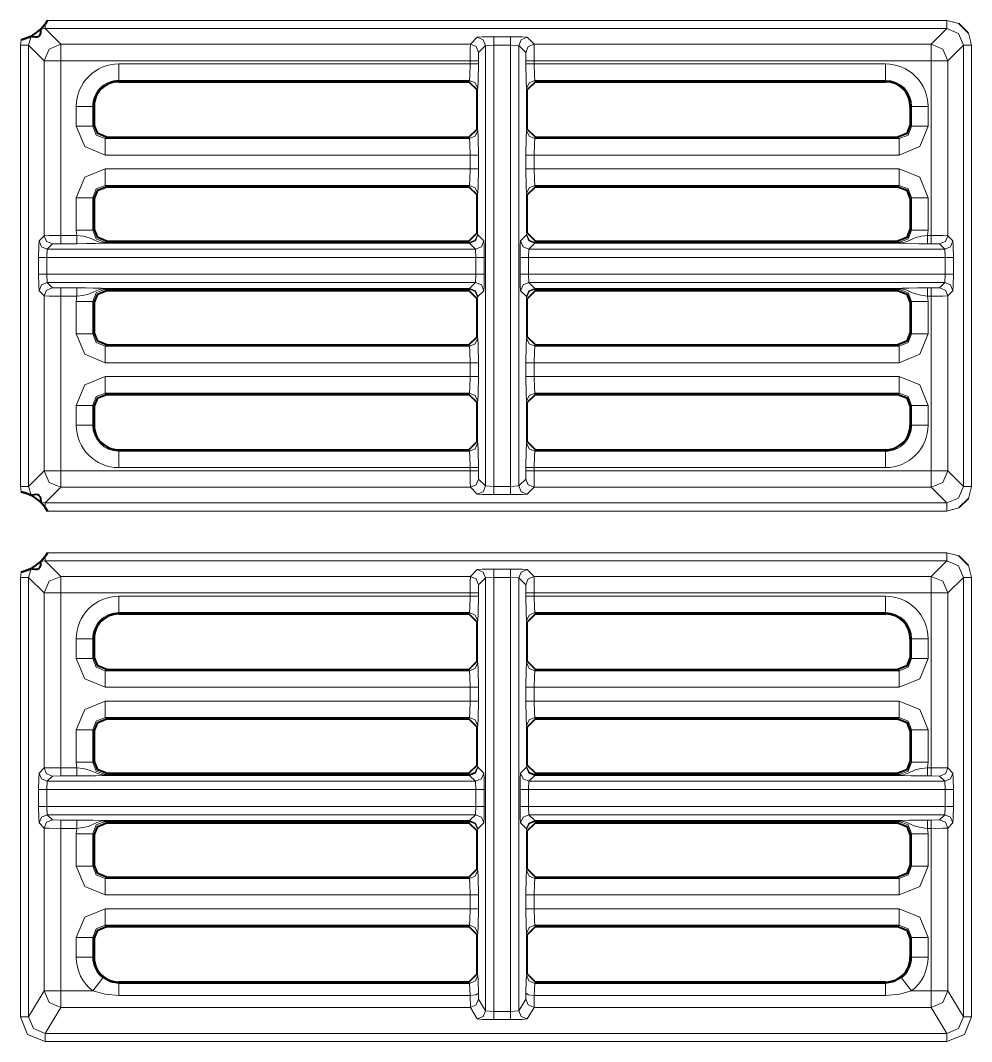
# Model space of a CAD drawing. Header units: millimetres. Extents: x 0 to 2941, y -405 to 1422.
# Drawn here: x 344.6 to 402.3, y 851.2 to 913.2 of the extents above; entities that cross this region are included whole.
import ezdxf

# ---------------------------------------------------------------- set-up
doc = ezdxf.new("R2010")
doc.units = ezdxf.units.MM
doc.layers.add('FINE', color=9, linetype='Continuous')
doc.layers.add('OUTLINE', color=7, linetype='Continuous')

msp = doc.modelspace()

# ---------------------------------------------------------------- linework, layer by layer
at = {"layer": 'FINE', "lineweight": 9}
for p, q in [((400.804, 913.177), (346.224, 913.177)), ((401.531, 912.989), (400.804, 913.177)), ((345.079, 911.678), (345.237, 912.217)), ((345.824, 912.644), (346.079, 912.677)), ((346.079, 912.677), (400.804, 912.677)), ((347.023, 911.734), (346.079, 912.677)), ((372.304, 912.154), (371.884, 911.734)), ((374.33, 912.179), (373.304, 912.179)), ((400.804, 912.677), (399.86, 911.734)), ((344.615, 912.001), (344.58, 911.678)), ((344.58, 911.678), (344.58, 884.903)), ((345.079, 911.678), (346.023, 910.734)), ((371.884, 911.734), (347.023, 911.734)), ((372.384, 911.234), (372.804, 911.654)), ((372.804, 911.654), (373.304, 911.679)), ((372.804, 911.654), (372.804, 884.927)), ((373.304, 884.902), (373.304, 911.679)), ((373.304, 911.679), (374.33, 911.679)), ((374.33, 911.679), (374.33, 884.902)), ((374.33, 911.679), (374.829, 911.654)), ((374.829, 911.654), (375.249, 911.234)), ((372.371, 910.734), (372.384, 911.234)), ((375.249, 911.234), (375.262, 910.734)), ((346.023, 910.734), (346.023, 900.115)), ((371.871, 910.538), (350.548, 910.538)), ((371.871, 910.734), (371.871, 910.538)), ((372.371, 910.538), (372.371, 910.734)), ((375.262, 910.734), (375.262, 910.538)), ((397.085, 910.538), (375.762, 910.538)), ((399.86, 910.734), (399.86, 900.128)), ((350.548, 909.54), (371.834, 909.54)), ((350.548, 909.458), (350.548, 909.54)), ((371.834, 909.54), (371.793, 909.458)), ((372.293, 908.958), (372.334, 909.041)), ((375.299, 909.041), (375.34, 908.958)), ((397.085, 909.54), (397.085, 909.458)), ((347.969, 907.959), (347.969, 906.755)), ((348.967, 907.959), (349.048, 907.959)), ((348.967, 906.755), (348.967, 907.959)), ((398.585, 907.959), (398.666, 907.959)), ((398.666, 907.959), (398.666, 906.755)), ((399.665, 906.755), (399.665, 907.959)), ((349.048, 906.836), (348.967, 906.755)), ((372.334, 906.505), (372.293, 906.588)), ((398.666, 906.755), (398.585, 906.836)), ((371.793, 906.088), (371.834, 906.006)), ((397.836, 906.088), (397.917, 906.006)), ((349.716, 905.007), (371.871, 905.007)), ((371.871, 905.007), (371.871, 904.167)), ((375.262, 905.007), (375.262, 904.167)), ((375.762, 905.007), (397.917, 905.007)), ((375.762, 904.167), (375.762, 905.007)), ((371.871, 904.167), (349.716, 904.167)), ((397.917, 904.167), (375.762, 904.167)), ((349.716, 903.169), (371.834, 903.169)), ((349.798, 903.088), (349.716, 903.169)), ((371.834, 903.169), (371.793, 903.088)), ((397.917, 903.169), (397.836, 903.088)), ((347.969, 902.42), (347.969, 900.455)), ((375.299, 902.669), (375.34, 902.588)), ((398.585, 902.339), (398.666, 902.42)), ((398.666, 902.42), (398.666, 900.455)), ((399.665, 900.455), (399.665, 902.42)), ((347.969, 900.455), (347.999, 900.128)), ((398.666, 900.455), (398.585, 900.536)), ((399.634, 900.128), (399.665, 900.455)), ((347.999, 900.128), (347.023, 900.128)), ((349.716, 899.706), (349.798, 899.787)), ((372.334, 900.205), (372.293, 900.288)), ((375.291, 900.157), (374.934, 899.8)), ((375.299, 900.205), (375.291, 900.157)), ((375.34, 900.288), (375.299, 900.205)), ((397.836, 899.787), (397.917, 899.706)), ((399.86, 900.128), (399.634, 900.128)), ((401.175, 899.8), (400.86, 900.115)), ((346.182, 898.8), (346.208, 899.3)), ((346.523, 899.615), (347.023, 899.628)), ((347.023, 899.628), (347.999, 899.628)), ((371.842, 899.674), (349.716, 899.674)), ((349.716, 899.657), (371.842, 899.657)), ((371.834, 899.706), (371.842, 899.674)), ((371.842, 899.657), (372.199, 899.3)), ((375.408, 898.8), (375.434, 899.3)), ((375.434, 899.3), (375.791, 899.657)), ((400.675, 899.3), (375.434, 899.3)), ((375.791, 899.657), (397.917, 899.657)), ((399.634, 899.628), (399.86, 899.628)), ((399.86, 899.628), (400.36, 899.615)), ((400.36, 899.615), (400.675, 899.3)), ((346.182, 898.8), (372.225, 898.8)), ((346.182, 897.774), (346.182, 898.8)), ((374.909, 898.8), (374.909, 897.774)), ((375.408, 898.8), (400.701, 898.8)), ((375.408, 897.774), (375.408, 898.8)), ((401.201, 897.774), (401.201, 898.8)), ((372.225, 897.774), (346.182, 897.774)), ((346.208, 897.275), (346.182, 897.774)), ((346.208, 897.275), (372.199, 897.275)), ((346.523, 896.959), (346.208, 897.275)), ((372.199, 897.275), (371.842, 896.917)), ((372.225, 897.774), (372.199, 897.275)), ((400.701, 897.774), (375.408, 897.774)), ((375.434, 897.275), (375.408, 897.774)), ((375.434, 897.275), (400.675, 897.275)), ((375.791, 896.917), (375.434, 897.275)), ((400.675, 897.275), (400.36, 896.959)), ((345.708, 896.775), (346.023, 896.459)), ((347.023, 896.946), (346.523, 896.959)), ((347.999, 896.946), (347.023, 896.946)), ((371.842, 896.917), (349.716, 896.917)), ((349.716, 896.901), (371.842, 896.901)), ((371.842, 896.901), (371.834, 896.869)), ((372.342, 896.417), (372.699, 896.775)), ((374.934, 896.775), (375.291, 896.417)), ((397.917, 896.917), (375.791, 896.917)), ((375.791, 896.901), (397.917, 896.901)), ((375.799, 896.869), (375.791, 896.901)), ((375.84, 896.787), (375.799, 896.869)), ((375.799, 896.869), (397.917, 896.869)), ((397.917, 896.869), (397.836, 896.787)), ((399.86, 896.946), (399.634, 896.946)), ((400.36, 896.959), (399.86, 896.946)), ((400.86, 896.459), (401.175, 896.775)), ((346.023, 896.459), (346.023, 885.847)), ((348.967, 896.12), (349.048, 896.039)), ((348.967, 894.155), (348.967, 896.12)), ((372.293, 896.288), (372.334, 896.369)), ((372.334, 896.369), (372.342, 896.417)), ((375.291, 896.417), (375.299, 896.369)), ((375.299, 896.369), (375.34, 896.288)), ((398.585, 896.039), (398.666, 896.12)), ((398.666, 896.12), (398.666, 894.155)), ((399.634, 896.447), (399.86, 896.447)), ((399.665, 896.12), (399.634, 896.447)), ((399.665, 894.155), (399.665, 896.12)), ((399.86, 896.447), (399.86, 885.847)), ((400.86, 885.847), (400.86, 896.459)), ((349.048, 894.236), (348.967, 894.155)), ((398.666, 894.155), (398.585, 894.236)), ((372.334, 893.905), (372.293, 893.987)), ((349.716, 893.406), (349.798, 893.487)), ((371.834, 893.406), (349.716, 893.406)), ((371.793, 893.487), (371.834, 893.406)), ((375.799, 893.406), (375.84, 893.487)), ((397.917, 893.406), (375.799, 893.406)), ((397.836, 893.487), (397.917, 893.406)), ((349.716, 892.408), (371.871, 892.408)), ((371.871, 892.408), (371.871, 891.567)), ((372.371, 891.567), (372.371, 892.408)), ((375.762, 892.408), (397.917, 892.408)), ((375.762, 891.567), (375.762, 892.408)), ((371.871, 891.567), (349.716, 891.567)), ((397.917, 891.567), (375.762, 891.567)), ((349.716, 890.569), (371.834, 890.569)), ((349.798, 890.487), (349.716, 890.569)), ((371.834, 890.569), (371.793, 890.487)), ((375.799, 890.569), (397.917, 890.569)), ((375.84, 890.487), (375.799, 890.569)), ((397.917, 890.569), (397.836, 890.487)), ((347.969, 889.82), (347.969, 888.622)), ((348.967, 889.82), (349.048, 889.738)), ((348.967, 888.622), (348.967, 889.82)), ((372.293, 889.988), (372.334, 890.069)), ((375.299, 890.069), (375.34, 889.988)), ((398.585, 889.738), (398.666, 889.82)), ((398.666, 889.82), (398.666, 888.622)), ((399.665, 888.622), (399.665, 889.82)), ((349.048, 888.622), (348.967, 888.622)), ((398.666, 888.622), (398.585, 888.622)), ((372.334, 887.54), (372.293, 887.622)), ((375.34, 887.622), (375.299, 887.54)), ((350.548, 887.041), (350.548, 887.122)), ((375.799, 887.041), (375.84, 887.122)), ((397.085, 887.041), (375.799, 887.041)), ((397.085, 887.122), (397.085, 887.041)), ((372.371, 885.847), (372.371, 886.042)), ((372.384, 885.347), (372.371, 885.847)), ((375.262, 885.847), (375.249, 885.347)), ((375.262, 886.042), (375.262, 885.847)), ((375.762, 886.042), (397.085, 886.042)), ((375.762, 885.847), (375.762, 886.042)), ((399.86, 885.847), (375.762, 885.847)), ((344.58, 884.903), (344.615, 884.58)), ((345.237, 884.364), (345.079, 884.903)), ((346.079, 883.903), (347.023, 884.847)), ((347.023, 884.847), (371.884, 884.847)), ((371.884, 884.847), (372.304, 884.427)), ((372.804, 884.927), (372.384, 885.347)), ((373.304, 884.902), (372.804, 884.927)), ((374.33, 884.902), (373.304, 884.902)), ((374.829, 884.927), (374.33, 884.902)), ((375.329, 884.427), (375.749, 884.847)), ((375.749, 884.847), (399.86, 884.847)), ((399.86, 884.847), (400.804, 883.903)), ((402.116, 884.176), (402.303, 884.903)), ((346.079, 883.903), (345.824, 883.936)), ((400.804, 883.903), (346.079, 883.903)), ((346.224, 883.404), (400.804, 883.404)), ((400.804, 883.404), (401.531, 883.592)), ((400.804, 880.877), (346.224, 880.877)), ((401.531, 880.689), (400.804, 880.877)), ((345.079, 879.378), (345.237, 879.917)), ((345.824, 880.345), (346.079, 880.377)), ((346.079, 880.377), (400.804, 880.377)), ((402.303, 879.378), (402.116, 880.105)), ((344.615, 879.701), (344.58, 879.378)), ((344.58, 879.378), (344.58, 852.713)), ((345.079, 879.378), (346.023, 878.434)), ((345.079, 852.713), (345.079, 879.378)), ((372.304, 879.854), (371.884, 879.434)), ((372.384, 878.934), (372.804, 879.354)), ((372.804, 879.354), (373.304, 879.379)), ((374.33, 879.879), (373.304, 879.879)), ((373.304, 853.044), (373.304, 879.379)), ((373.304, 879.379), (374.33, 879.379)), ((374.33, 879.379), (374.33, 853.044)), ((374.33, 879.379), (374.829, 879.354)), ((374.829, 853.086), (374.829, 879.354)), ((402.303, 852.713), (402.303, 879.378)), ((372.371, 878.434), (372.384, 878.934)), ((346.023, 878.434), (346.023, 867.821)), ((371.871, 878.434), (371.871, 878.238)), ((372.371, 878.238), (372.371, 878.434)), ((375.262, 878.434), (375.262, 878.238)), ((397.085, 878.238), (375.762, 878.238)), ((400.86, 867.821), (400.86, 878.434)), ((350.548, 877.24), (371.834, 877.24)), ((350.548, 877.159), (350.548, 877.24)), ((371.834, 877.24), (371.793, 877.159)), ((375.799, 877.24), (397.085, 877.24)), ((375.84, 877.159), (375.799, 877.24)), ((397.085, 877.24), (397.085, 877.159)), ((372.293, 876.658), (372.334, 876.74)), ((375.299, 876.74), (375.34, 876.658)), ((347.969, 875.659), (347.969, 874.46)), ((348.967, 875.659), (349.048, 875.659)), ((348.967, 874.46), (348.967, 875.659)), ((398.585, 875.659), (398.666, 875.659)), ((398.666, 875.659), (398.666, 874.46)), ((399.665, 874.46), (399.665, 875.659)), ((349.048, 874.542), (348.967, 874.46)), ((398.666, 874.46), (398.585, 874.542)), ((349.716, 873.711), (349.798, 873.793)), ((371.834, 873.711), (349.716, 873.711)), ((371.793, 873.793), (371.834, 873.711)), ((372.334, 874.211), (372.293, 874.293)), ((375.34, 874.293), (375.299, 874.211)), ((375.799, 873.711), (375.84, 873.793)), ((397.917, 873.711), (375.799, 873.711)), ((397.836, 873.793), (397.917, 873.711)), ((372.371, 871.873), (372.371, 872.713)), ((375.262, 872.713), (375.262, 871.873)), ((375.762, 872.713), (397.917, 872.713)), ((375.762, 871.873), (375.762, 872.713)), ((397.917, 871.873), (375.762, 871.873)), ((349.716, 870.874), (371.834, 870.874)), ((349.798, 870.793), (349.716, 870.874)), ((371.834, 870.874), (371.793, 870.793)), ((375.799, 870.874), (397.917, 870.874)), ((375.84, 870.793), (375.799, 870.874)), ((397.917, 870.874), (397.836, 870.793)), ((372.293, 870.293), (372.334, 870.375)), ((375.299, 870.375), (375.34, 870.293)), ((399.634, 867.833), (399.665, 868.16)), ((346.023, 867.821), (345.708, 867.505)), ((347.999, 867.833), (347.023, 867.833)), ((372.334, 867.911), (372.293, 867.993)), ((372.342, 867.862), (372.334, 867.911)), ((372.699, 867.505), (372.342, 867.862)), ((375.299, 867.911), (375.291, 867.862)), ((375.34, 867.993), (375.299, 867.911)), ((401.175, 867.505), (400.86, 867.821)), ((346.182, 866.506), (346.208, 867.005)), ((346.208, 867.005), (346.523, 867.321)), ((372.199, 867.005), (346.208, 867.005)), ((346.523, 867.321), (347.023, 867.333)), ((347.023, 867.333), (347.999, 867.333)), ((349.716, 867.411), (349.798, 867.493)), ((371.842, 867.379), (349.716, 867.379)), ((349.716, 867.363), (371.842, 867.363)), ((371.834, 867.411), (371.842, 867.379)), ((371.842, 867.363), (372.199, 867.005)), ((372.199, 867.005), (372.225, 866.506)), ((375.408, 866.506), (375.434, 867.005)), ((400.675, 867.005), (375.434, 867.005)), ((375.791, 867.379), (375.799, 867.411)), ((375.799, 867.411), (375.84, 867.493)), ((397.917, 867.411), (375.799, 867.411)), ((397.836, 867.493), (397.917, 867.411)), ((400.36, 867.321), (400.675, 867.005)), ((400.675, 867.005), (400.701, 866.506)), ((345.682, 866.506), (345.682, 865.48)), ((346.182, 866.506), (372.225, 866.506)), ((346.182, 865.48), (346.182, 866.506)), ((372.225, 866.506), (372.225, 865.48)), ((372.725, 865.48), (372.725, 866.506)), ((375.408, 866.506), (400.701, 866.506)), ((375.408, 865.48), (375.408, 866.506)), ((400.701, 866.506), (400.701, 865.48)), ((401.201, 865.48), (401.201, 866.506)), ((372.225, 865.48), (346.182, 865.48)), ((346.208, 864.98), (346.182, 865.48)), ((372.225, 865.48), (372.199, 864.98)), ((400.701, 865.48), (375.408, 865.48)), ((375.434, 864.98), (375.408, 865.48)), ((400.701, 865.48), (400.675, 864.98)), ((345.708, 864.48), (346.023, 864.165)), ((346.208, 864.98), (372.199, 864.98)), ((346.523, 864.665), (346.208, 864.98)), ((347.023, 864.652), (346.523, 864.665)), ((347.999, 864.652), (347.023, 864.652)), ((371.842, 864.623), (349.716, 864.623)), ((349.716, 864.606), (371.842, 864.606)), ((349.716, 864.574), (371.834, 864.574)), ((349.798, 864.493), (349.716, 864.574)), ((371.834, 864.574), (371.793, 864.493)), ((371.842, 864.606), (371.834, 864.574)), ((372.199, 864.98), (371.842, 864.623)), ((375.434, 864.98), (400.675, 864.98)), ((375.791, 864.623), (375.434, 864.98)), ((397.917, 864.623), (375.791, 864.623)), ((375.791, 864.606), (397.917, 864.606)), ((375.799, 864.574), (375.791, 864.606)), ((397.917, 864.574), (397.836, 864.493)), ((399.86, 864.652), (399.634, 864.652)), ((400.36, 864.665), (399.86, 864.652)), ((400.675, 864.98), (400.36, 864.665)), ((400.86, 864.165), (401.175, 864.48)), ((346.023, 864.165), (346.023, 854.286)), ((347.023, 854.286), (347.023, 864.152)), ((347.023, 864.152), (347.999, 864.152)), ((347.999, 864.152), (347.969, 863.825)), ((347.969, 863.825), (347.969, 861.86)), ((348.967, 863.825), (349.048, 863.744)), ((348.967, 861.86), (348.967, 863.825)), ((372.293, 863.993), (372.334, 864.075)), ((372.334, 864.075), (372.342, 864.123)), ((375.299, 864.075), (375.34, 863.993)), ((398.585, 863.744), (398.666, 863.825)), ((398.666, 863.825), (398.666, 861.86)), ((399.634, 864.152), (399.86, 864.152)), ((399.665, 863.825), (399.634, 864.152)), ((399.665, 861.86), (399.665, 863.825)), ((399.86, 864.152), (399.86, 854.286)), ((400.86, 854.286), (400.86, 864.165)), ((349.048, 861.942), (348.967, 861.86)), ((398.666, 861.86), (398.585, 861.942)), ((372.334, 861.611), (372.293, 861.693)), ((375.34, 861.693), (375.299, 861.611)), ((371.793, 861.193), (371.834, 861.111)), ((397.836, 861.193), (397.917, 861.111)), ((349.716, 860.113), (371.871, 860.113)), ((375.262, 860.113), (375.262, 859.273)), ((375.762, 860.113), (397.917, 860.113)), ((375.762, 859.273), (375.762, 860.113)), ((397.917, 859.273), (375.762, 859.273)), ((349.716, 858.274), (371.834, 858.274)), ((349.798, 858.193), (349.716, 858.274)), ((371.834, 858.274), (371.793, 858.193)), ((375.799, 858.274), (397.917, 858.274)), ((375.84, 858.193), (375.799, 858.274)), ((397.917, 858.274), (397.836, 858.193)), ((375.299, 857.775), (375.34, 857.693)), ((348.967, 857.525), (349.048, 857.444)), ((348.967, 856.328), (348.967, 857.525)), ((399.665, 856.328), (399.665, 857.525)), ((349.048, 856.328), (348.967, 856.328)), ((372.336, 855.242), (372.293, 855.328)), ((375.34, 855.328), (375.297, 855.242)), ((350.548, 854.742), (350.548, 854.828)), ((371.836, 854.742), (371.872, 854.015)), ((375.761, 854.015), (375.797, 854.742)), ((375.797, 854.742), (375.84, 854.828)), ((397.085, 854.742), (375.797, 854.742)), ((397.085, 854.828), (397.085, 854.742)), ((346.023, 854.286), (345.079, 852.713)), ((348.971, 854.286), (347.023, 854.286)), ((350.548, 854.015), (371.872, 854.015)), ((371.872, 854.015), (371.884, 853.287)), ((375.262, 854.151), (375.25, 853.787)), ((375.749, 853.287), (375.761, 854.015)), ((399.86, 854.286), (398.662, 854.286)), ((401.804, 852.713), (400.86, 854.286)), ((347.023, 853.287), (371.884, 853.287)), ((375.25, 853.787), (374.829, 853.086)), ((399.86, 853.287), (400.805, 851.713)), ((373.304, 853.044), (372.804, 853.086)), ((374.33, 853.044), (373.304, 853.044)), ((374.829, 853.086), (374.33, 853.044)), ((346.078, 851.213), (400.805, 851.213))]:
    msp.add_line(p, q, dxfattribs=at)
for points in [[(346.079, 912.955), (346.079, 912.756), (346.079, 912.677)], [(400.804, 913.177), (400.804, 912.828), (400.804, 912.677)], [(373.304, 912.179), (372.606, 912.172), (372.304, 912.154)], [(372.804, 911.654), (372.657, 912.007), (372.304, 912.154)], [(373.304, 911.679), (373.304, 912.028), (373.304, 912.179)], [(374.33, 911.679), (374.33, 912.028), (374.33, 912.179)], [(375.329, 912.154), (375.027, 912.172), (374.33, 912.179)], [(374.829, 911.654), (374.976, 912.007), (375.329, 912.154)], [(399.86, 911.734), (375.749, 911.734), (375.329, 912.154)], [(400.804, 912.677), (401.511, 912.385), (401.804, 911.678)], [(402.303, 884.903), (402.303, 911.678), (402.116, 912.405)], [(344.58, 911.678), (344.928, 911.678), (345.079, 911.678)], [(346.023, 885.847), (345.079, 884.903), (345.079, 911.678)], [(347.023, 911.734), (346.316, 911.441), (346.023, 910.734)], [(347.023, 911.734), (347.023, 911.432), (347.023, 910.734)], [(371.884, 911.734), (371.875, 911.432), (371.871, 910.734)], [(372.384, 911.234), (372.237, 911.587), (371.884, 911.734)], [(375.249, 885.347), (374.829, 884.927), (374.829, 911.654)], [(375.249, 911.234), (375.396, 911.587), (375.749, 911.734)], [(375.762, 910.734), (375.758, 911.432), (375.749, 911.734)], [(399.86, 911.734), (399.86, 911.432), (399.86, 910.734), (400.558, 910.734), (400.86, 910.734)], [(400.86, 910.734), (400.567, 911.441), (399.86, 911.734)], [(401.804, 911.678), (401.804, 884.903), (400.86, 885.847)], [(400.86, 900.115), (400.86, 910.734), (401.804, 911.678)], [(401.804, 911.678), (401.954, 911.678), (402.303, 911.678)], [(346.023, 910.734), (346.325, 910.734), (347.023, 910.734)], [(347.023, 900.128), (347.023, 910.734), (371.871, 910.734)], [(350.548, 910.538), (350.548, 909.85), (350.548, 909.54)], [(371.871, 910.538), (371.86, 909.85), (371.834, 909.54)], [(372.371, 910.734), (372.22, 910.734), (371.871, 910.734)], [(372.371, 910.538), (372.22, 910.538), (371.871, 910.538)], [(372.334, 909.041), (372.36, 909.506), (372.371, 910.538)], [(375.262, 910.734), (375.413, 910.734), (375.762, 910.734)], [(375.762, 910.538), (375.413, 910.538), (375.262, 910.538)], [(375.262, 910.538), (375.273, 909.506), (375.299, 909.041)], [(375.762, 910.538), (375.762, 910.734), (399.86, 910.734)], [(375.799, 909.54), (375.773, 909.85), (375.762, 910.538)], [(397.085, 910.538), (397.085, 909.85), (397.085, 909.54)], [(372.334, 909.041), (372.187, 909.393), (371.834, 909.54)], [(375.799, 909.54), (375.446, 909.393), (375.299, 909.041)], [(375.84, 909.458), (375.799, 909.54), (397.085, 909.54)], [(347.969, 907.959), (348.657, 907.959), (348.967, 907.959)], [(398.666, 907.959), (398.976, 907.959), (399.665, 907.959)], [(347.969, 906.755), (348.657, 906.755), (348.967, 906.755)], [(347.969, 906.755), (348.48, 905.519), (349.716, 905.007)], [(349.716, 906.006), (349.185, 906.224), (348.967, 906.755)], [(375.34, 906.588), (375.299, 906.505), (375.273, 906.04), (375.262, 905.007)], [(398.666, 906.755), (398.448, 906.224), (397.917, 906.006)], [(397.917, 905.007), (399.153, 905.519), (399.665, 906.755)], [(398.666, 906.755), (398.976, 906.755), (399.665, 906.755)], [(371.834, 906.006), (349.716, 906.006), (349.798, 906.088)], [(349.716, 906.006), (349.716, 905.696), (349.716, 905.007)], [(371.834, 906.006), (372.187, 906.153), (372.334, 906.505)], [(371.834, 906.006), (371.86, 905.696), (371.871, 905.007)], [(372.371, 904.167), (372.371, 905.007), (372.36, 906.04), (372.334, 906.505)], [(375.299, 906.505), (375.446, 906.153), (375.799, 906.006)], [(375.762, 905.007), (375.773, 905.696), (375.799, 906.006)], [(397.917, 906.006), (375.799, 906.006), (375.84, 906.088)], [(397.917, 906.006), (397.917, 905.696), (397.917, 905.007)], [(371.871, 905.007), (372.22, 905.007), (372.371, 905.007)], [(375.262, 905.007), (375.413, 905.007), (375.762, 905.007)], [(349.716, 904.167), (348.48, 903.656), (347.969, 902.42)], [(349.716, 904.167), (349.716, 903.479), (349.716, 903.169)], [(371.871, 904.167), (371.86, 903.479), (371.834, 903.169)], [(371.871, 904.167), (372.22, 904.167), (372.371, 904.167)], [(372.293, 902.588), (372.334, 902.669), (372.36, 903.135), (372.371, 904.167)], [(375.262, 904.167), (375.413, 904.167), (375.762, 904.167)], [(375.262, 904.167), (375.273, 903.135), (375.299, 902.669)], [(375.799, 903.169), (375.773, 903.479), (375.762, 904.167)], [(397.917, 904.167), (397.917, 903.479), (397.917, 903.169)], [(399.665, 902.42), (399.153, 903.656), (397.917, 904.167)], [(348.967, 902.42), (349.185, 902.951), (349.716, 903.169)], [(371.834, 903.169), (372.187, 903.022), (372.334, 902.669)], [(375.299, 902.669), (375.446, 903.022), (375.799, 903.169)], [(375.84, 903.088), (375.799, 903.169), (397.917, 903.169)], [(397.917, 903.169), (398.448, 902.951), (398.666, 902.42)], [(348.967, 902.42), (348.657, 902.42), (347.969, 902.42)], [(349.048, 900.536), (348.967, 900.455), (348.967, 902.42), (349.048, 902.339)], [(399.665, 902.42), (398.976, 902.42), (398.666, 902.42)], [(348.967, 900.455), (348.657, 900.455), (347.969, 900.455)], [(349.716, 899.706), (349.185, 899.924), (348.967, 900.455)], [(398.666, 900.455), (398.448, 899.924), (397.917, 899.706)], [(399.665, 900.455), (398.976, 900.455), (398.666, 900.455)], [(346.023, 900.115), (345.708, 899.8), (345.69, 899.498), (345.682, 898.8)], [(346.208, 899.3), (345.854, 899.447), (345.708, 899.8)], [(347.023, 900.128), (346.325, 900.124), (346.023, 900.115)], [(346.523, 899.615), (346.17, 899.762), (346.023, 900.115)], [(347.023, 899.628), (347.023, 899.779), (347.023, 900.128)], [(347.999, 899.628), (347.999, 899.779), (347.999, 900.128)], [(349.716, 899.674), (349.646, 899.676), (349.559, 899.685), (349.32, 899.745), (348.82, 899.967), (348.406, 900.078), (347.999, 900.128)], [(371.793, 899.787), (371.834, 899.706), (349.716, 899.706)], [(372.334, 900.205), (372.187, 899.853), (371.834, 899.706)], [(372.342, 900.157), (372.195, 899.804), (371.842, 899.657)], [(372.342, 900.157), (372.194, 899.817), (371.842, 899.674)], [(372.699, 899.8), (372.553, 899.447), (372.199, 899.3)], [(372.699, 899.8), (372.342, 900.157), (372.334, 900.205)], [(372.725, 897.774), (372.725, 898.8), (372.717, 899.498), (372.699, 899.8)], [(374.934, 899.8), (374.916, 899.498), (374.909, 898.8)], [(375.434, 899.3), (375.081, 899.447), (374.934, 899.8)], [(375.791, 899.657), (375.438, 899.804), (375.291, 900.157)], [(375.791, 899.674), (375.439, 899.817), (375.291, 900.157)], [(375.799, 899.706), (375.446, 899.853), (375.299, 900.205)], [(397.917, 899.706), (375.799, 899.706), (375.84, 899.787)], [(399.634, 900.128), (399.27, 900.085), (398.927, 900.007), (398.409, 899.782), (398.272, 899.731), (398.166, 899.702), (398.02, 899.679), (397.95, 899.674), (397.917, 899.674)], [(399.634, 900.128), (399.634, 899.779), (399.634, 899.628)], [(399.86, 900.128), (399.86, 899.779), (399.86, 899.628)], [(400.86, 900.115), (400.558, 900.124), (399.86, 900.128)], [(400.86, 900.115), (400.713, 899.762), (400.36, 899.615)], [(401.175, 899.8), (401.029, 899.447), (400.675, 899.3)], [(401.201, 898.8), (401.193, 899.498), (401.175, 899.8)], [(372.199, 899.3), (346.208, 899.3), (346.523, 899.615)], [(347.999, 899.628), (348.591, 899.631), (349.139, 899.641), (349.547, 899.654), (349.655, 899.657), (349.689, 899.657), (349.716, 899.657)], [(349.716, 899.706), (349.716, 899.695), (349.716, 899.674)], [(349.716, 899.657), (349.716, 899.662), (349.716, 899.674)], [(371.842, 899.674), (371.842, 899.662), (371.842, 899.657)], [(372.199, 899.3), (372.225, 898.8), (372.225, 897.774)], [(397.917, 899.706), (397.917, 899.695), (397.917, 899.674), (375.791, 899.674), (375.799, 899.706)], [(375.791, 899.657), (375.791, 899.662), (375.791, 899.674)], [(397.917, 899.674), (397.917, 899.662), (397.917, 899.657)], [(397.917, 899.657), (397.93, 899.657), (397.957, 899.657), (398.016, 899.656), (398.065, 899.654), (398.14, 899.652), (398.633, 899.637), (399.104, 899.63), (399.634, 899.628)], [(400.675, 899.3), (400.701, 898.8), (400.701, 897.774), (400.675, 897.275)], [(346.182, 898.8), (345.833, 898.8), (345.682, 898.8)], [(345.682, 898.8), (345.682, 897.774), (345.69, 897.077), (345.708, 896.775)], [(372.725, 898.8), (372.574, 898.8), (372.225, 898.8)], [(375.408, 898.8), (375.06, 898.8), (374.909, 898.8)], [(401.201, 898.8), (401.05, 898.8), (400.701, 898.8)], [(346.182, 897.774), (345.833, 897.774), (345.682, 897.774)], [(346.208, 897.275), (345.854, 897.128), (345.708, 896.775)], [(372.699, 896.775), (372.553, 897.128), (372.199, 897.275)], [(372.725, 897.774), (372.574, 897.774), (372.225, 897.774)], [(372.699, 896.775), (372.717, 897.077), (372.725, 897.774)], [(375.408, 897.774), (375.06, 897.774), (374.909, 897.774)], [(374.909, 897.774), (374.916, 897.077), (374.934, 896.775)], [(375.434, 897.275), (375.081, 897.128), (374.934, 896.775)], [(401.175, 896.775), (401.029, 897.128), (400.675, 897.275)], [(401.201, 897.774), (401.05, 897.774), (400.701, 897.774)], [(401.175, 896.775), (401.193, 897.077), (401.201, 897.774)], [(346.523, 896.959), (346.17, 896.813), (346.023, 896.459)], [(347.023, 896.946), (347.023, 896.796), (347.023, 896.447)], [(347.999, 896.946), (347.999, 896.796), (347.999, 896.447)], [(349.716, 896.917), (349.704, 896.917), (349.676, 896.918), (349.617, 896.919), (349.568, 896.92), (349.494, 896.923), (349, 896.937), (348.529, 896.944), (347.999, 896.946)], [(347.999, 896.447), (348.363, 896.49), (348.706, 896.568), (349.224, 896.792), (349.361, 896.843), (349.468, 896.873), (349.613, 896.896), (349.683, 896.9), (349.716, 896.901)], [(348.967, 896.12), (349.185, 896.651), (349.716, 896.869)], [(349.716, 896.917), (349.716, 896.913), (349.716, 896.901)], [(349.716, 896.901), (349.716, 896.879), (349.716, 896.869)], [(349.798, 896.787), (349.716, 896.869), (371.834, 896.869), (371.793, 896.787)], [(372.334, 896.369), (372.187, 896.722), (371.834, 896.869)], [(372.342, 896.417), (372.195, 896.771), (371.842, 896.917)], [(371.842, 896.917), (371.842, 896.913), (371.842, 896.901)], [(372.342, 896.417), (372.194, 896.758), (371.842, 896.901)], [(375.791, 896.917), (375.438, 896.771), (375.291, 896.417)], [(375.791, 896.901), (375.439, 896.758), (375.291, 896.417)], [(375.799, 896.869), (375.446, 896.722), (375.299, 896.369)], [(375.791, 896.901), (375.791, 896.913), (375.791, 896.917)], [(399.634, 896.946), (399.042, 896.944), (398.494, 896.934), (398.086, 896.921), (397.978, 896.918), (397.944, 896.917), (397.917, 896.917)], [(397.917, 896.901), (397.917, 896.913), (397.917, 896.917)], [(397.917, 896.901), (397.988, 896.899), (398.074, 896.89), (398.314, 896.83), (398.813, 896.608), (399.227, 896.497), (399.634, 896.447)], [(397.917, 896.901), (397.917, 896.879), (397.917, 896.869)], [(397.917, 896.869), (398.448, 896.651), (398.666, 896.12)], [(399.634, 896.447), (399.634, 896.796), (399.634, 896.946)], [(399.86, 896.447), (399.86, 896.796), (399.86, 896.946)], [(400.86, 896.459), (400.713, 896.813), (400.36, 896.959)], [(346.023, 896.459), (346.325, 896.451), (347.023, 896.447)], [(347.023, 896.447), (347.999, 896.447), (347.969, 896.12)], [(371.871, 885.847), (347.023, 885.847), (347.023, 896.447)], [(348.967, 896.12), (348.657, 896.12), (347.969, 896.12)], [(347.969, 896.12), (347.969, 894.155), (348.48, 892.919), (349.716, 892.408)], [(399.665, 896.12), (398.976, 896.12), (398.666, 896.12)], [(399.86, 896.447), (400.558, 896.451), (400.86, 896.459)], [(348.967, 894.155), (348.657, 894.155), (347.969, 894.155)], [(349.716, 893.406), (349.185, 893.624), (348.967, 894.155)], [(398.666, 894.155), (398.448, 893.624), (397.917, 893.406)], [(397.917, 892.408), (399.153, 892.919), (399.665, 894.155)], [(399.665, 894.155), (398.976, 894.155), (398.666, 894.155)], [(372.334, 893.905), (372.187, 893.553), (371.834, 893.406)], [(372.371, 892.408), (372.36, 893.44), (372.334, 893.905)], [(375.34, 893.987), (375.299, 893.905), (375.273, 893.44), (375.262, 892.408)], [(375.799, 893.406), (375.446, 893.553), (375.299, 893.905)], [(349.716, 893.406), (349.716, 893.096), (349.716, 892.408)], [(371.834, 893.406), (371.86, 893.096), (371.871, 892.408)], [(375.762, 892.408), (375.773, 893.096), (375.799, 893.406)], [(397.917, 893.406), (397.917, 893.096), (397.917, 892.408)], [(372.371, 892.408), (372.22, 892.408), (371.871, 892.408)], [(375.762, 892.408), (375.413, 892.408), (375.262, 892.408)], [(375.262, 892.408), (375.262, 891.567), (375.273, 890.535), (375.299, 890.069)], [(349.716, 891.567), (348.48, 891.056), (347.969, 889.82)], [(349.716, 890.569), (349.716, 890.879), (349.716, 891.567)], [(371.871, 891.567), (371.86, 890.879), (371.834, 890.569)], [(372.371, 891.567), (372.22, 891.567), (371.871, 891.567)], [(372.334, 890.069), (372.36, 890.535), (372.371, 891.567)], [(375.762, 891.567), (375.413, 891.567), (375.262, 891.567)], [(375.799, 890.569), (375.773, 890.879), (375.762, 891.567)], [(397.917, 891.567), (397.917, 890.879), (397.917, 890.569)], [(399.665, 889.82), (399.153, 891.056), (397.917, 891.567)], [(348.967, 889.82), (349.185, 890.351), (349.716, 890.569)], [(372.334, 890.069), (372.187, 890.422), (371.834, 890.569)], [(375.799, 890.569), (375.446, 890.422), (375.299, 890.069)], [(397.917, 890.569), (398.448, 890.351), (398.666, 889.82)], [(348.967, 889.82), (348.657, 889.82), (347.969, 889.82)], [(399.665, 889.82), (398.976, 889.82), (398.666, 889.82)], [(348.967, 888.622), (348.657, 888.622), (347.969, 888.622)], [(399.665, 888.622), (398.976, 888.622), (398.666, 888.622)], [(371.834, 887.041), (372.187, 887.187), (372.334, 887.54)], [(372.371, 886.042), (372.36, 887.075), (372.334, 887.54)], [(375.299, 887.54), (375.273, 887.075), (375.262, 886.042)], [(375.299, 887.54), (375.446, 887.187), (375.799, 887.041)], [(371.793, 887.122), (371.834, 887.041), (350.548, 887.041)], [(350.548, 887.041), (350.548, 886.731), (350.548, 886.042)], [(371.834, 887.041), (371.86, 886.731), (371.871, 886.042)], [(375.762, 886.042), (375.773, 886.731), (375.799, 887.041)], [(397.085, 886.042), (397.085, 886.731), (397.085, 887.041)], [(346.023, 885.847), (346.316, 885.14), (347.023, 884.847)], [(346.023, 885.847), (346.325, 885.847), (347.023, 885.847)], [(347.023, 885.847), (347.023, 885.149), (347.023, 884.847)], [(350.548, 886.042), (371.871, 886.042), (371.871, 885.847)], [(371.871, 886.042), (372.22, 886.042), (372.371, 886.042)], [(372.371, 885.847), (372.22, 885.847), (371.871, 885.847)], [(371.871, 885.847), (371.875, 885.149), (371.884, 884.847)], [(375.262, 886.042), (375.413, 886.042), (375.762, 886.042)], [(375.262, 885.847), (375.413, 885.847), (375.762, 885.847)], [(375.749, 884.847), (375.758, 885.149), (375.762, 885.847)], [(399.86, 885.847), (399.86, 885.149), (399.86, 884.847)], [(399.86, 884.847), (400.567, 885.14), (400.86, 885.847)], [(399.86, 885.847), (400.558, 885.847), (400.86, 885.847)], [(344.58, 884.903), (344.928, 884.903), (345.079, 884.903)], [(372.384, 885.347), (372.237, 884.994), (371.884, 884.847)], [(372.804, 884.927), (372.657, 884.574), (372.304, 884.427)], [(373.304, 884.902), (373.304, 884.553), (373.304, 884.401)], [(374.33, 884.902), (374.33, 884.553), (374.33, 884.401)], [(374.829, 884.927), (374.976, 884.574), (375.329, 884.427)], [(375.249, 885.347), (375.396, 884.994), (375.749, 884.847)], [(401.804, 884.903), (401.511, 884.196), (400.804, 883.903)], [(401.804, 884.903), (401.954, 884.903), (402.303, 884.903)], [(372.304, 884.427), (372.606, 884.409), (373.304, 884.401)], [(373.304, 884.401), (374.33, 884.401), (375.027, 884.409), (375.329, 884.427)], [(346.079, 883.903), (346.079, 883.825), (346.079, 883.626)], [(400.804, 883.903), (400.804, 883.753), (400.804, 883.404)], [(346.079, 880.655), (346.079, 880.456), (346.079, 880.377)], [(400.804, 880.877), (400.804, 880.528), (400.804, 880.377)], [(371.884, 879.434), (347.023, 879.434), (346.079, 880.377)], [(400.804, 880.377), (399.86, 879.434), (375.749, 879.434)], [(400.804, 880.377), (401.511, 880.085), (401.804, 879.378)], [(344.58, 879.378), (344.928, 879.378), (345.079, 879.378)], [(347.023, 879.434), (346.316, 879.141), (346.023, 878.434)], [(347.023, 879.434), (347.023, 879.132), (347.023, 878.434)], [(371.884, 879.434), (371.875, 879.132), (371.871, 878.434)], [(372.384, 878.934), (372.237, 879.287), (371.884, 879.434)], [(373.304, 879.879), (372.606, 879.872), (372.304, 879.854)], [(372.804, 879.354), (372.657, 879.707), (372.304, 879.854)], [(372.804, 879.354), (372.804, 853.086), (372.384, 853.787), (372.372, 854.151)], [(373.304, 879.379), (373.304, 879.728), (373.304, 879.879)], [(374.33, 879.379), (374.33, 879.728), (374.33, 879.879)], [(375.749, 879.434), (375.329, 879.854), (375.027, 879.872), (374.33, 879.879)], [(374.829, 879.354), (374.976, 879.707), (375.329, 879.854)], [(374.829, 879.354), (375.249, 878.934), (375.262, 878.434)], [(375.249, 878.934), (375.396, 879.287), (375.749, 879.434)], [(375.762, 878.434), (375.758, 879.132), (375.749, 879.434)], [(399.86, 878.434), (399.86, 879.132), (399.86, 879.434)], [(400.86, 878.434), (400.567, 879.141), (399.86, 879.434)], [(400.86, 878.434), (401.804, 879.378), (401.804, 852.713)], [(401.804, 879.378), (401.954, 879.378), (402.303, 879.378)], [(346.023, 878.434), (346.325, 878.434), (347.023, 878.434)], [(347.023, 867.833), (347.023, 878.434), (371.871, 878.434)], [(350.548, 878.238), (350.548, 877.55), (350.548, 877.24)], [(371.871, 878.238), (371.86, 877.55), (371.834, 877.24)], [(372.371, 878.434), (372.22, 878.434), (371.871, 878.434)], [(372.371, 878.238), (372.22, 878.238), (371.871, 878.238)], [(372.334, 876.74), (372.36, 877.206), (372.371, 878.238)], [(375.262, 878.434), (375.413, 878.434), (375.762, 878.434)], [(375.762, 878.238), (375.413, 878.238), (375.262, 878.238)], [(375.262, 878.238), (375.273, 877.206), (375.299, 876.74)], [(375.762, 878.238), (375.762, 878.434), (399.86, 878.434)], [(375.799, 877.24), (375.773, 877.55), (375.762, 878.238)], [(397.085, 877.24), (397.085, 877.55), (397.085, 878.238)], [(399.86, 878.434), (399.86, 867.833), (399.634, 867.833)], [(399.86, 878.434), (400.558, 878.434), (400.86, 878.434)], [(372.334, 876.74), (372.187, 877.093), (371.834, 877.24)], [(375.799, 877.24), (375.446, 877.093), (375.299, 876.74)], [(347.969, 875.659), (348.657, 875.659), (348.967, 875.659)], [(398.666, 875.659), (398.976, 875.659), (399.665, 875.659)], [(347.969, 874.46), (348.657, 874.46), (348.967, 874.46)], [(347.969, 874.46), (348.48, 873.224), (349.716, 872.713), (371.871, 872.713)], [(349.716, 873.711), (349.185, 873.93), (348.967, 874.46)], [(398.666, 874.46), (398.448, 873.93), (397.917, 873.711)], [(397.917, 872.713), (399.153, 873.224), (399.665, 874.46)], [(398.666, 874.46), (398.976, 874.46), (399.665, 874.46)], [(349.716, 872.713), (349.716, 873.401), (349.716, 873.711)], [(371.834, 873.711), (372.187, 873.858), (372.334, 874.211)], [(371.834, 873.711), (371.86, 873.401), (371.871, 872.713)], [(372.371, 872.713), (372.36, 873.745), (372.334, 874.211)], [(375.299, 874.211), (375.273, 873.745), (375.262, 872.713)], [(375.299, 874.211), (375.446, 873.858), (375.799, 873.711)], [(375.762, 872.713), (375.773, 873.401), (375.799, 873.711)], [(397.917, 873.711), (397.917, 873.401), (397.917, 872.713)], [(371.871, 872.713), (371.871, 871.873), (349.716, 871.873), (348.48, 871.361), (347.969, 870.125)], [(371.871, 872.713), (372.22, 872.713), (372.371, 872.713)], [(375.262, 872.713), (375.413, 872.713), (375.762, 872.713)], [(349.716, 871.873), (349.716, 871.184), (349.716, 870.874)], [(371.871, 871.873), (371.86, 871.184), (371.834, 870.874)], [(371.871, 871.873), (372.22, 871.873), (372.371, 871.873)], [(372.334, 870.375), (372.36, 870.84), (372.371, 871.873)], [(375.262, 871.873), (375.413, 871.873), (375.762, 871.873)], [(375.262, 871.873), (375.273, 870.84), (375.299, 870.375)], [(375.799, 870.874), (375.773, 871.184), (375.762, 871.873)], [(397.917, 871.873), (397.917, 871.184), (397.917, 870.874)], [(399.665, 868.16), (399.665, 870.125), (399.153, 871.361), (397.917, 871.873)], [(348.967, 870.125), (349.185, 870.656), (349.716, 870.874)], [(372.334, 870.375), (372.187, 870.728), (371.834, 870.874)], [(375.799, 870.874), (375.446, 870.728), (375.299, 870.375)], [(397.917, 870.874), (398.448, 870.656), (398.666, 870.125)], [(348.967, 870.125), (348.657, 870.125), (347.969, 870.125)], [(347.969, 870.125), (347.969, 868.16), (347.999, 867.833)], [(349.048, 868.242), (348.967, 868.16), (348.967, 870.125), (349.048, 870.044)], [(398.585, 870.044), (398.666, 870.125), (398.666, 868.16), (398.585, 868.242)], [(399.665, 870.125), (398.976, 870.125), (398.666, 870.125)], [(348.967, 868.16), (348.657, 868.16), (347.969, 868.16)], [(349.716, 867.411), (349.185, 867.63), (348.967, 868.16)], [(398.666, 868.16), (398.448, 867.63), (397.917, 867.411)], [(399.665, 868.16), (398.976, 868.16), (398.666, 868.16)], [(345.708, 867.505), (345.69, 867.203), (345.682, 866.506)], [(346.208, 867.005), (345.854, 867.152), (345.708, 867.505)], [(347.023, 867.833), (346.325, 867.83), (346.023, 867.821)], [(346.523, 867.321), (346.17, 867.467), (346.023, 867.821)], [(347.023, 867.333), (347.023, 867.484), (347.023, 867.833)], [(347.999, 867.333), (347.999, 867.484), (347.999, 867.833)], [(349.716, 867.379), (349.646, 867.382), (349.559, 867.39), (349.32, 867.45), (348.82, 867.672), (348.406, 867.783), (347.999, 867.833)], [(371.834, 867.411), (372.187, 867.558), (372.334, 867.911)], [(371.842, 867.379), (372.194, 867.522), (372.342, 867.862)], [(371.842, 867.363), (372.195, 867.509), (372.342, 867.862)], [(372.199, 867.005), (372.553, 867.152), (372.699, 867.505)], [(372.725, 866.506), (372.717, 867.203), (372.699, 867.505)], [(375.291, 867.862), (374.934, 867.505), (374.916, 867.203), (374.909, 866.506)], [(374.934, 867.505), (375.081, 867.152), (375.434, 867.005)], [(375.291, 867.862), (375.439, 867.522), (375.791, 867.379)], [(375.291, 867.862), (375.438, 867.509), (375.791, 867.363)], [(375.299, 867.911), (375.446, 867.558), (375.799, 867.411)], [(399.634, 867.833), (399.27, 867.79), (398.927, 867.713), (398.409, 867.488), (398.272, 867.436), (398.166, 867.407), (398.02, 867.384), (397.95, 867.38), (397.917, 867.379), (375.791, 867.379)], [(399.634, 867.833), (399.634, 867.484), (399.634, 867.333)], [(399.86, 867.833), (399.86, 867.484), (399.86, 867.333)], [(400.86, 867.821), (400.558, 867.83), (399.86, 867.833)], [(400.86, 867.821), (400.713, 867.467), (400.36, 867.321)], [(401.175, 867.505), (401.029, 867.152), (400.675, 867.005)], [(401.201, 866.506), (401.193, 867.203), (401.175, 867.505)], [(347.999, 867.333), (348.591, 867.337), (349.139, 867.346), (349.547, 867.359), (349.655, 867.362), (349.689, 867.363), (349.716, 867.363)], [(371.793, 867.493), (371.834, 867.411), (349.716, 867.411)], [(349.716, 867.411), (349.716, 867.401), (349.716, 867.379)], [(349.716, 867.363), (349.716, 867.368), (349.716, 867.379)], [(371.842, 867.379), (371.842, 867.368), (371.842, 867.363)], [(375.434, 867.005), (375.791, 867.363), (397.917, 867.363)], [(375.791, 867.363), (375.791, 867.368), (375.791, 867.379)], [(397.917, 867.411), (397.917, 867.401), (397.917, 867.379)], [(397.917, 867.379), (397.917, 867.368), (397.917, 867.363)], [(397.917, 867.363), (397.93, 867.363), (397.957, 867.362), (398.016, 867.361), (398.065, 867.36), (398.14, 867.357), (398.633, 867.343), (399.104, 867.336), (399.634, 867.333)], [(399.634, 867.333), (399.86, 867.333), (400.36, 867.321)], [(346.182, 866.506), (345.833, 866.506), (345.682, 866.506)], [(372.225, 866.506), (372.574, 866.506), (372.725, 866.506)], [(374.909, 866.506), (375.06, 866.506), (375.408, 866.506)], [(374.909, 866.506), (374.909, 865.48), (374.916, 864.782), (374.934, 864.48)], [(401.201, 866.506), (401.05, 866.506), (400.701, 866.506)], [(346.182, 865.48), (345.833, 865.48), (345.682, 865.48)], [(345.682, 865.48), (345.69, 864.782), (345.708, 864.48)], [(372.225, 865.48), (372.574, 865.48), (372.725, 865.48)], [(372.342, 864.123), (372.699, 864.48), (372.717, 864.782), (372.725, 865.48)], [(374.909, 865.48), (375.06, 865.48), (375.408, 865.48)], [(401.201, 865.48), (401.05, 865.48), (400.701, 865.48)], [(401.175, 864.48), (401.193, 864.782), (401.201, 865.48)], [(346.208, 864.98), (345.854, 864.833), (345.708, 864.48)], [(346.523, 864.665), (346.17, 864.518), (346.023, 864.165)], [(347.023, 864.652), (347.023, 864.501), (347.023, 864.152)], [(347.999, 864.652), (347.999, 864.501), (347.999, 864.152)], [(349.716, 864.623), (349.704, 864.623), (349.676, 864.623), (349.617, 864.624), (349.568, 864.626), (349.494, 864.629), (349, 864.643), (348.529, 864.65), (347.999, 864.652)], [(347.999, 864.152), (348.363, 864.195), (348.706, 864.273), (349.224, 864.498), (349.361, 864.549), (349.468, 864.578), (349.613, 864.601), (349.683, 864.606), (349.716, 864.606)], [(348.967, 863.825), (349.185, 864.356), (349.716, 864.574)], [(349.716, 864.623), (349.716, 864.618), (349.716, 864.606)], [(349.716, 864.606), (349.716, 864.585), (349.716, 864.574)], [(371.834, 864.574), (372.187, 864.428), (372.334, 864.075)], [(371.842, 864.623), (372.195, 864.476), (372.342, 864.123)], [(371.842, 864.623), (371.842, 864.618), (371.842, 864.606)], [(371.842, 864.606), (372.194, 864.463), (372.342, 864.123)], [(372.199, 864.98), (372.553, 864.833), (372.699, 864.48)], [(374.934, 864.48), (375.081, 864.833), (375.434, 864.98)], [(374.934, 864.48), (375.291, 864.123), (375.299, 864.075)], [(375.291, 864.123), (375.438, 864.476), (375.791, 864.623)], [(375.291, 864.123), (375.439, 864.463), (375.791, 864.606)], [(375.299, 864.075), (375.446, 864.428), (375.799, 864.574)], [(375.791, 864.606), (375.791, 864.618), (375.791, 864.623)], [(375.84, 864.493), (375.799, 864.574), (397.917, 864.574)], [(399.634, 864.652), (399.042, 864.649), (398.494, 864.64), (398.086, 864.627), (397.978, 864.623), (397.944, 864.623), (397.917, 864.623)], [(397.917, 864.606), (397.917, 864.618), (397.917, 864.623)], [(397.917, 864.606), (397.917, 864.585), (397.917, 864.574)], [(397.917, 864.606), (397.988, 864.604), (398.074, 864.595), (398.314, 864.535), (398.813, 864.313), (399.227, 864.202), (399.634, 864.152)], [(397.917, 864.574), (398.448, 864.356), (398.666, 863.825)], [(399.634, 864.152), (399.634, 864.501), (399.634, 864.652)], [(399.86, 864.152), (399.86, 864.501), (399.86, 864.652)], [(400.86, 864.165), (400.713, 864.518), (400.36, 864.665)], [(401.175, 864.48), (401.029, 864.833), (400.675, 864.98)], [(346.023, 864.165), (346.325, 864.156), (347.023, 864.152)], [(348.967, 863.825), (348.657, 863.825), (347.969, 863.825)], [(399.665, 863.825), (398.976, 863.825), (398.666, 863.825)], [(399.86, 864.152), (400.558, 864.156), (400.86, 864.165)], [(348.967, 861.86), (348.657, 861.86), (347.969, 861.86)], [(347.969, 861.86), (348.48, 860.624), (349.716, 860.113)], [(349.716, 861.111), (349.185, 861.33), (348.967, 861.86)], [(372.334, 861.611), (372.187, 861.258), (371.834, 861.111)], [(372.371, 859.273), (372.371, 860.113), (372.36, 861.145), (372.334, 861.611)], [(375.299, 861.611), (375.273, 861.145), (375.262, 860.113)], [(375.799, 861.111), (375.446, 861.258), (375.299, 861.611)], [(398.666, 861.86), (398.448, 861.33), (397.917, 861.111)], [(397.917, 860.113), (399.153, 860.624), (399.665, 861.86)], [(399.665, 861.86), (398.976, 861.86), (398.666, 861.86)], [(371.834, 861.111), (349.716, 861.111), (349.798, 861.193)], [(349.716, 861.111), (349.716, 860.801), (349.716, 860.113)], [(371.834, 861.111), (371.86, 860.801), (371.871, 860.113)], [(375.762, 860.113), (375.773, 860.801), (375.799, 861.111)], [(397.917, 861.111), (375.799, 861.111), (375.84, 861.193)], [(397.917, 861.111), (397.917, 860.801), (397.917, 860.113)], [(371.871, 860.113), (371.871, 859.273), (349.716, 859.273)], [(372.371, 860.113), (372.22, 860.113), (371.871, 860.113)], [(375.762, 860.113), (375.413, 860.113), (375.262, 860.113)], [(349.716, 859.273), (348.48, 858.761), (347.969, 857.525)], [(349.716, 859.273), (349.716, 858.584), (349.716, 858.274)], [(371.871, 859.273), (371.86, 858.584), (371.834, 858.274)], [(372.371, 859.273), (372.22, 859.273), (371.871, 859.273)], [(372.293, 857.693), (372.334, 857.775), (372.36, 858.24), (372.371, 859.273)], [(375.762, 859.273), (375.413, 859.273), (375.262, 859.273)], [(375.262, 859.273), (375.273, 858.24), (375.299, 857.775)], [(375.799, 858.274), (375.773, 858.584), (375.762, 859.273)], [(397.917, 859.273), (397.917, 858.584), (397.917, 858.274)], [(399.665, 857.525), (399.153, 858.761), (397.917, 859.273)], [(348.967, 857.525), (349.185, 858.056), (349.716, 858.274)], [(372.334, 857.775), (372.187, 858.127), (371.834, 858.274)], [(375.799, 858.274), (375.446, 858.127), (375.299, 857.775)], [(397.917, 858.274), (398.448, 858.056), (398.666, 857.525)], [(348.967, 857.525), (348.657, 857.525), (347.969, 857.525)], [(398.585, 857.444), (398.666, 857.525), (398.666, 856.328), (398.585, 856.328)], [(399.665, 857.525), (398.976, 857.525), (398.666, 857.525)], [(348.967, 856.328), (348.657, 856.328), (347.969, 856.328)], [(399.665, 856.328), (398.976, 856.328), (398.666, 856.328)], [(372.336, 855.242), (372.189, 854.889), (371.836, 854.742)], [(372.372, 854.151), (372.358, 854.916), (372.336, 855.242)], [(375.297, 855.242), (375.275, 854.916), (375.262, 854.151)], [(375.297, 855.242), (375.444, 854.889), (375.797, 854.742)], [(349.581, 855.076), (349.392, 854.831), (348.971, 854.286)], [(350.548, 854.742), (350.046, 854.826), (349.581, 855.076)], [(371.793, 854.828), (371.836, 854.742), (350.548, 854.742)], [(350.548, 854.742), (350.548, 854.525), (350.548, 854.015)], [(398.052, 855.076), (397.597, 854.829), (397.085, 854.742)], [(397.085, 854.742), (397.085, 854.525), (397.085, 854.015)], [(398.662, 854.286), (398.241, 854.831), (398.052, 855.076)], [(346.023, 854.286), (346.316, 853.58), (347.023, 853.287)], [(346.023, 854.286), (346.325, 854.286), (347.023, 854.286)], [(347.023, 853.287), (347.023, 853.595), (347.023, 854.286)], [(348.971, 854.286), (349.728, 854.083), (350.548, 854.015)], [(372.372, 854.151), (372.221, 854.056), (371.872, 854.015)], [(375.262, 854.151), (375.412, 854.056), (375.761, 854.015)], [(375.761, 854.015), (397.085, 854.015), (397.921, 854.086), (398.662, 854.286)], [(399.86, 854.286), (399.86, 853.595), (399.86, 853.287)], [(399.86, 853.287), (400.567, 853.58), (400.86, 854.286)], [(399.86, 854.286), (400.558, 854.286), (400.86, 854.286)], [(400.805, 851.713), (346.078, 851.713), (347.023, 853.287)], [(372.384, 853.787), (372.237, 853.434), (371.884, 853.287)], [(371.884, 853.287), (372.304, 852.587), (372.606, 852.557), (373.304, 852.544)], [(375.25, 853.787), (375.396, 853.434), (375.749, 853.287)], [(375.329, 852.587), (375.749, 853.287), (399.86, 853.287)], [(344.58, 852.713), (344.928, 852.713), (345.079, 852.713)], [(344.58, 852.713), (345.018, 851.652), (346.078, 851.213)], [(346.078, 851.713), (345.372, 852.005), (345.079, 852.713)], [(372.804, 853.086), (372.657, 852.733), (372.304, 852.587)], [(373.304, 853.044), (373.304, 852.698), (373.304, 852.544)], [(374.33, 853.044), (374.33, 852.698), (374.33, 852.544)], [(374.829, 853.086), (374.976, 852.733), (375.329, 852.587)], [(401.804, 852.713), (401.511, 852.005), (400.805, 851.713)], [(400.805, 851.213), (401.865, 851.652), (402.303, 852.713)], [(401.804, 852.713), (401.954, 852.713), (402.303, 852.713)], [(373.304, 852.544), (374.33, 852.544), (375.027, 852.557), (375.329, 852.587)], [(346.078, 851.713), (346.078, 851.559), (346.078, 851.213)], [(400.805, 851.713), (400.805, 851.559), (400.805, 851.213)]]:
    msp.add_lwpolyline(points, dxfattribs=at)
for points in [[(350.548, 910.538, 0.414209), (347.969, 907.959)], [(399.665, 907.959, 0.414218), (397.085, 910.538)], [(350.548, 909.54, 0.414222), (348.967, 907.959)], [(398.666, 907.959, 0.414206), (397.085, 909.54)], [(347.969, 888.622, 0.414199), (350.548, 886.042)], [(348.967, 888.622, 0.414206), (350.548, 887.041)], [(397.085, 887.041, 0.414222), (398.666, 888.622)], [(397.085, 886.042, 0.414228), (399.665, 888.622)], [(371.871, 878.238), (350.548, 878.238, 0.414228), (347.969, 875.659)], [(399.665, 875.659, 0.414199), (397.085, 878.239)], [(350.548, 877.24, 0.414222), (348.967, 875.659)], [(398.666, 875.659, 0.414206), (397.085, 877.24)], [(347.969, 857.525), (347.969, 856.328, 0.232253), (348.971, 854.287)], [(348.967, 856.328, 0.232235), (349.581, 855.076)], [(398.052, 855.076, 0.232312), (398.666, 856.328)], [(398.662, 854.287, 0.232322), (399.665, 856.328)]]:
    msp.add_lwpolyline(points, format="xyb", dxfattribs=at)
at = {"layer": 'OUTLINE', "lineweight": 40}
for p, q in [((346.224, 913.177), (346.079, 912.955)), ((402.116, 912.405), (401.531, 912.989)), ((350.548, 909.458), (371.793, 909.458)), ((371.793, 909.458), (372.293, 908.958)), ((375.34, 908.958), (375.84, 909.458)), ((375.84, 909.458), (397.085, 909.458)), ((372.293, 906.588), (372.293, 908.958)), ((375.34, 906.588), (375.34, 908.958)), ((349.048, 907.959), (349.048, 906.836)), ((398.585, 907.959), (398.585, 906.836)), ((372.293, 906.588), (371.793, 906.088)), ((375.84, 906.088), (375.34, 906.588)), ((349.798, 906.088), (371.793, 906.088)), ((375.84, 906.088), (397.836, 906.088)), ((349.798, 903.088), (371.793, 903.088)), ((371.793, 903.088), (372.293, 902.588)), ((349.048, 902.339), (349.048, 900.536)), ((372.293, 900.288), (372.293, 902.588)), ((349.798, 899.787), (371.793, 899.787)), ((372.293, 900.288), (371.793, 899.787)), ((375.84, 899.787), (375.34, 900.288)), ((375.84, 899.787), (397.836, 899.787)), ((349.798, 896.787), (371.793, 896.787)), ((371.793, 896.787), (372.293, 896.288)), ((375.34, 896.288), (375.84, 896.787)), ((375.84, 896.787), (397.836, 896.787)), ((349.048, 896.039), (349.048, 894.236)), ((372.293, 893.987), (372.293, 896.288)), ((375.34, 893.987), (375.34, 896.288)), ((372.293, 893.987), (371.793, 893.487)), ((375.84, 893.487), (375.34, 893.987)), ((349.798, 893.487), (371.793, 893.487)), ((375.84, 893.487), (397.836, 893.487)), ((349.798, 890.487), (371.793, 890.487)), ((371.793, 890.487), (372.293, 889.988)), ((372.293, 887.622), (372.293, 889.988)), ((349.048, 889.738), (349.048, 888.622)), ((398.585, 889.738), (398.585, 888.622)), ((372.293, 887.622), (371.793, 887.122)), ((375.84, 887.122), (375.34, 887.622)), ((375.84, 887.122), (397.085, 887.122)), ((346.079, 883.626), (346.224, 883.404)), ((402.116, 884.176), (401.531, 883.592)), ((346.224, 880.877), (346.079, 880.655)), ((402.116, 880.105), (401.531, 880.689)), ((375.34, 876.658), (375.84, 877.159)), ((375.84, 877.159), (397.085, 877.159)), ((372.293, 874.293), (372.293, 876.658)), ((375.34, 874.293), (375.34, 876.658)), ((349.048, 875.659), (349.048, 874.542)), ((398.585, 875.659), (398.585, 874.542)), ((349.798, 873.793), (371.793, 873.793)), ((372.293, 874.293), (371.793, 873.793)), ((375.84, 873.793), (375.34, 874.293)), ((375.84, 873.793), (397.836, 873.793)), ((371.793, 870.793), (372.293, 870.293)), ((349.048, 870.044), (349.048, 868.242)), ((372.293, 867.993), (372.293, 870.293)), ((398.585, 870.044), (398.585, 868.242)), ((372.293, 867.993), (371.793, 867.493)), ((375.84, 867.493), (375.34, 867.993)), ((349.798, 867.493), (371.793, 867.493)), ((375.84, 867.493), (397.836, 867.493)), ((349.798, 864.493), (371.793, 864.493)), ((371.793, 864.493), (372.293, 863.993)), ((375.34, 863.993), (375.84, 864.493)), ((375.84, 864.493), (397.836, 864.493)), ((372.293, 861.693), (372.293, 863.993)), ((375.34, 861.693), (375.34, 863.993)), ((349.048, 863.744), (349.048, 861.942)), ((398.585, 863.744), (398.585, 861.942)), ((372.293, 861.693), (371.793, 861.193)), ((375.84, 861.193), (375.34, 861.693)), ((349.798, 861.193), (371.793, 861.193)), ((375.84, 861.193), (397.836, 861.193)), ((349.798, 858.193), (371.793, 858.193)), ((371.793, 858.193), (372.293, 857.693)), ((372.293, 855.328), (372.293, 857.693)), ((375.34, 857.693), (375.84, 858.193)), ((375.34, 855.328), (375.34, 857.693)), ((375.84, 858.193), (397.836, 858.193)), ((349.048, 857.444), (349.048, 856.328)), ((398.585, 857.444), (398.585, 856.328)), ((372.293, 855.328), (371.793, 854.828)), ((375.84, 854.828), (375.34, 855.328)), ((371.793, 854.828), (350.548, 854.828)), ((397.085, 854.828), (375.84, 854.828))]:
    msp.add_line(p, q, dxfattribs=at)
for points in [[(344.615, 912.001, 0.208001), (346.224, 913.177)], [(350.548, 909.459, 0.414214), (349.048, 907.959)], [(398.585, 907.959, 0.414188), (397.085, 909.459)], [(349.048, 888.622, 0.414214), (350.548, 887.122), (371.793, 887.122)], [(397.085, 887.122, 0.414239), (398.585, 888.622)], [(346.224, 883.404, 0.20791), (344.615, 884.58)], [(344.615, 879.701, 0.207911), (346.224, 880.877)], [(350.548, 877.159, 0.414214), (349.048, 875.659)], [(398.585, 875.659, 0.414188), (397.085, 877.159)], [(349.048, 856.328, 0.414214), (350.548, 854.828)], [(397.085, 854.828, 0.414239), (398.585, 856.328)]]:
    msp.add_lwpolyline(points, format="xyb", dxfattribs=at)
for points in [[(346.079, 912.955), (345.945, 912.784), (345.866, 912.693), (345.832, 912.656), (345.824, 912.644)], [(345.237, 912.217), (345.218, 912.21), (345.153, 912.181), (344.987, 912.113), (344.769, 912.04), (344.615, 912.001)], [(345.237, 912.217), (345.311, 912.198), (345.481, 912.176), (345.592, 912.186), (345.687, 912.221), (345.702, 912.23), (345.709, 912.235), (345.712, 912.237), (345.714, 912.239), (345.717, 912.24), (345.719, 912.242), (345.721, 912.244), (345.725, 912.247), (345.734, 912.255), (345.752, 912.272), (345.782, 912.312), (345.821, 912.409), (345.824, 912.644)], [(349.798, 906.088), (349.268, 906.307), (349.048, 906.836)], [(398.585, 906.836), (398.365, 906.307), (397.836, 906.088)], [(349.048, 902.339), (349.268, 902.868), (349.798, 903.088)], [(375.34, 900.288), (375.34, 902.588), (375.84, 903.088)], [(375.84, 903.088), (397.836, 903.088), (398.365, 902.868), (398.585, 902.339)], [(398.585, 902.339), (398.585, 900.536), (398.365, 900.007), (397.836, 899.787)], [(349.798, 899.787), (349.268, 900.007), (349.048, 900.536)], [(349.048, 896.039), (349.268, 896.568), (349.798, 896.787)], [(397.836, 896.787), (398.365, 896.568), (398.585, 896.039)], [(398.585, 896.039), (398.585, 894.236), (398.365, 893.707), (397.836, 893.487)], [(349.798, 893.487), (349.268, 893.707), (349.048, 894.236)], [(349.048, 889.738), (349.268, 890.268), (349.798, 890.487)], [(375.34, 887.622), (375.34, 889.988), (375.84, 890.487)], [(375.84, 890.487), (397.836, 890.487), (398.365, 890.268), (398.585, 889.738)], [(344.615, 884.58), (344.856, 884.514), (345.04, 884.448), (345.171, 884.392), (345.221, 884.37), (345.237, 884.364)], [(345.824, 883.936), (345.832, 884.001), (345.826, 884.148), (345.797, 884.242), (345.742, 884.318), (345.729, 884.331), (345.722, 884.336), (345.72, 884.338), (345.717, 884.34), (345.715, 884.342), (345.712, 884.344), (345.709, 884.346), (345.701, 884.351), (345.681, 884.363), (345.639, 884.382), (345.54, 884.403), (345.286, 884.377), (345.237, 884.364)], [(345.824, 883.936), (345.836, 883.921), (345.882, 883.87), (345.996, 883.736), (346.079, 883.626)], [(346.079, 880.655), (345.945, 880.483), (345.866, 880.393), (345.832, 880.356), (345.824, 880.345)], [(345.237, 879.917), (345.218, 879.91), (345.153, 879.881), (344.987, 879.812), (344.769, 879.74), (344.615, 879.701)], [(345.237, 879.917), (345.311, 879.898), (345.481, 879.876), (345.592, 879.886), (345.687, 879.921), (345.702, 879.93), (345.709, 879.935), (345.712, 879.937), (345.714, 879.939), (345.717, 879.94), (345.719, 879.942), (345.721, 879.944), (345.725, 879.947), (345.734, 879.955), (345.752, 879.972), (345.782, 880.012), (345.821, 880.109), (345.824, 880.344)], [(350.548, 877.159), (371.793, 877.159), (372.293, 876.658)], [(349.798, 873.793), (349.268, 874.012), (349.048, 874.542)], [(398.585, 874.542), (398.365, 874.012), (397.836, 873.793)], [(349.048, 870.044), (349.268, 870.574), (349.798, 870.793), (371.793, 870.793)], [(375.34, 867.993), (375.34, 870.293), (375.84, 870.793)], [(375.84, 870.793), (397.836, 870.793), (398.365, 870.574), (398.585, 870.044)], [(349.798, 867.493), (349.268, 867.712), (349.048, 868.242)], [(398.585, 868.242), (398.365, 867.712), (397.836, 867.493)], [(349.048, 863.744), (349.268, 864.274), (349.798, 864.493)], [(397.836, 864.493), (398.365, 864.274), (398.585, 863.744)], [(349.798, 861.193), (349.268, 861.412), (349.048, 861.942)], [(398.585, 861.942), (398.365, 861.412), (397.836, 861.193)], [(349.048, 857.444), (349.268, 857.974), (349.798, 858.193)], [(397.836, 858.193), (398.365, 857.974), (398.585, 857.444)]]:
    msp.add_lwpolyline(points, dxfattribs=at)

doc.saveas('drawing.dxf')
